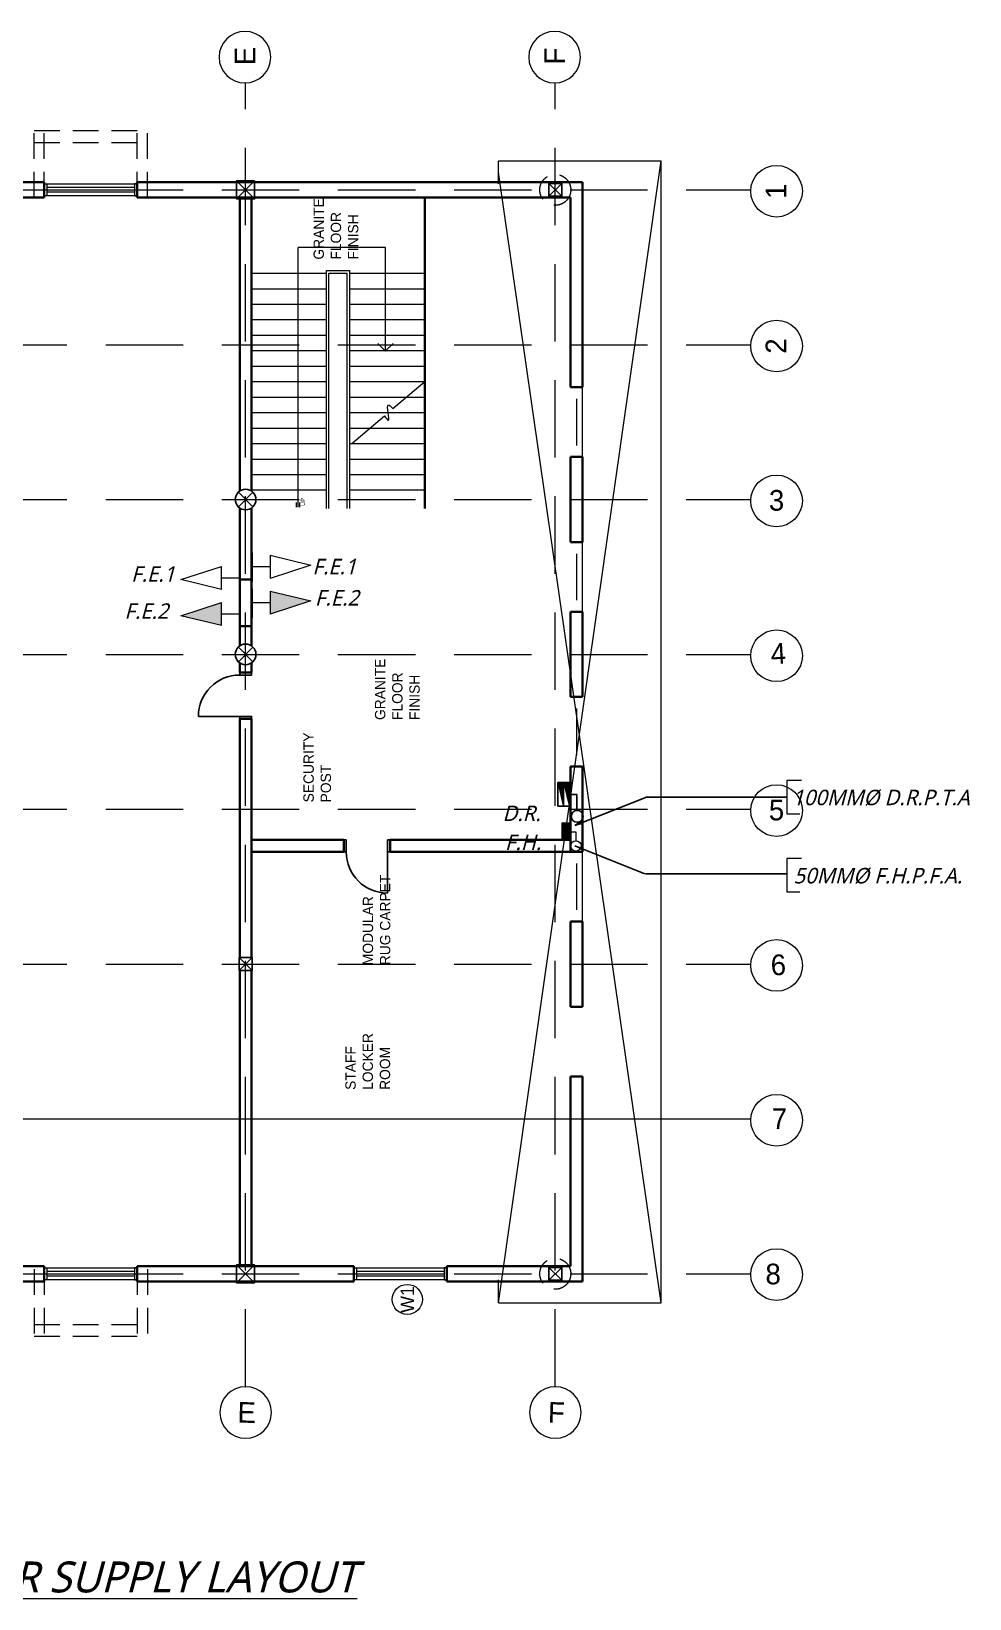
# Model space of a CAD drawing. Header units: millimetres. Extents: x -599088 to 175795, y -639251 to 31.
# Drawn here: x -273387 to -255207, y -316227 to -285862 of the extents above; entities that cross this region are included whole.
import ezdxf
from ezdxf.enums import TextEntityAlignment as Align

# ---------------------------------------------------------------- set-up
doc = ezdxf.new("R2010")
doc.units = ezdxf.units.MM
doc.header["$LTSCALE"] = 2
doc.header["$MEASUREMENT"] = 0
doc.linetypes.add('DASHED2', pattern=[0.375, 0.25, -0.125])
doc.layers.get('0').update_dxf_attribs({"lineweight": 5})
for name, color, linetype, lineweight in [('Dim', 8, 'Continuous', 13), ('Dim_int', 8, 'Continuous', 5), ('GRID', 8, 'Continuous', 5), ('gridlines', 8, 'DASHED2', 5), ('Handrails', 8, 'Continuous', 5), ('Hatch', 8, 'Continuous', 5), ('LAYER1', 8, 'Continuous', 5), ('Layer2', 8, 'Continuous', 25), ('Layer4', 8, 'Continuous', 5), ('text', 8, 'Continuous', 5), ('TEXT3', 8, 'Continuous', 5), ('WALLS', 8, 'Continuous', 35), ('WIN-DOOR', 8, 'Continuous', 13), ('win_doors', 8, 'Continuous', 13), ('WINDOWS_DOORS', 8, 'Continuous', 5)]:
    doc.layers.add(name, color=color, linetype=linetype, lineweight=lineweight)
doc.layers.add('DOORS', color=8, linetype='Continuous')
doc.layers.get('Dim').off()
doc.styles.add('LUCY', font='')
doc.styles.add('STYLUS', font='stylu.ttf')
doc.styles.get('LUCY').set_extended_font_data('Lucida Sans', italic=True)
pattern_1 = [(45, (-6039.71868, 0), (-0.08838834765, 0.08838834765), [])]

# ---------------------------------------------------------------- blocks, each defined once
blk = doc.blocks.new('Grid no')
at = {"layer": 'GRID'}
blk.add_circle((0, 500), 500, dxfattribs=at)
blk.add_attdef('GRNO', text='', height=400, dxfattribs=at).set_placement((0, 500), align=Align.MIDDLE_CENTER)
blk = doc.blocks.new('W1800')
at = {"layer": 'WIN-DOOR'}
for points in [[(0, 0), (230, 0), (230, -50), (0, -50)], [(0, -1800), (230, -1800), (230, -1750), (0, -1750)]]:
    blk.add_lwpolyline(points, close=True, dxfattribs=at)
at = {"layer": 'WINDOWS_DOORS'}
for p, q in [((0, -1800), (0, 0)), ((0, 0), (230, 0)), ((230, 0), (230, -1800)), ((69, -1750), (69, -50)), ((114, -50), (114, -1750)), ((161, -1750), (161, -50)), ((230, -1800), (0, -1800))]:
    blk.add_line(p, q, dxfattribs=at)
blk = doc.blocks.new('d900l')
at = {"linetype": 'ByBlock'}
blk.add_line((50, 230), (50, 1030), dxfattribs=at)
for points in [[(0, 0), (50, 0), (50, 230), (0, 230)], [(850, 0), (900, 0), (900, 230), (850, 230)]]:
    blk.add_lwpolyline(points, close=True, dxfattribs=at)
blk.add_arc((50, 230), 800, 0, 90, dxfattribs=at)
blk = doc.blocks.new('250 COLUMN')
at = {"layer": 'LAYER1'}
for p, q in [((125, 125), (-125, -125)), ((-125, 125), (125, -125))]:
    blk.add_line(p, q, dxfattribs=at)
at = {"layer": 'Layer2'}
for p, q in [((-125, 125), (125, 125)), ((-125, 125), (-125, -125)), ((125, 125), (125, -125)), ((-125, -125), (125, -125))]:
    blk.add_line(p, q, dxfattribs=at)

msp = doc.modelspace()

# ---------------------------------------------------------------- hatches: boundary and pattern name
at = {"layer": 'TEXT3'}
h = msp.add_hatch(dxfattribs=at)
h.set_pattern_fill('ANSI31', color=4, style=0)
h.set_pattern_definition(pattern_1)
h.paths.add_polyline_path([(-269705, -297376), (-270492, -297183), (-269705, -296927)])
h.paths.add_polyline_path([(-267975, -296897), (-268762, -297154), (-268762, -296705)])
at = {"layer": 'TEXT3', "lineweight": 25}
h = msp.add_hatch(dxfattribs=at)
h.set_pattern_fill('ANSI31', color=4, style=0)
h.set_pattern_definition(pattern_1)
edge = h.paths.add_edge_path()
edge.add_line((-263187, -300414), (-262961, -300414))
edge.add_line((-262961, -300875), (-262961, -300414))
edge.add_line((-263187, -300874), (-262961, -300874))
edge.add_line((-263078, -300414), (-263078, -300874))
at = {"layer": 'TEXT3'}
h = msp.add_hatch(dxfattribs=at)
h.set_pattern_fill('ANSI31', color=4, angle=180, style=0)
h.set_pattern_definition([(225, (-549953.07262, -595519.33813), (0.08838834765, -0.08838834765), [])])
h.paths.add_polyline_path([(-262963, -301518), (-262963, -301200), (-263111, -301200), (-263111, -301518)])

# ---------------------------------------------------------------- linework, layer by layer
at = {"layer": 'DOORS', "color": 1}
for p, q in [((-262856, -301251), (-261471, -300699)), ((-261460, -300697), (-258751, -300697)), ((-262856, -301251), (-262713, -301158)), ((-262856, -301642), (-261500, -302183)), ((-261489, -302185), (-258751, -302185))]:
    msp.add_line(p, q, dxfattribs=at)
msp.add_arc((-261460, -300727), 30, 90, 111.7279, dxfattribs=at)
for points in [[(-262856, -301251), (-262713, -301158), (-262687, -301220)], [(-262856, -301642), (-262688, -301673), (-262711, -301736)]]:
    msp.add_solid(points, dxfattribs=at)
at = {"layer": 'GRID', "color": 7}
msp.add_circle((-266103, -310430), 292, dxfattribs=at)
at = {"layer": 'gridlines', "ltscale": 3000}
for p, q in [((-269236, -312120), (-269236, -286862)), ((-263236, -312120), (-263236, -286862)), ((-296697, -288933), (-259449, -288933)), ((-296697, -291933), (-259449, -291933)), ((-296697, -294933), (-259449, -294933)), ((-296697, -297933), (-259449, -297933)), ((-296697, -300933), (-259449, -300933)), ((-296697, -303933), (-259449, -303933)), ((-296697, -309933), (-259449, -309933))]:
    msp.add_line(p, q, dxfattribs=at)
at = {"layer": 'Handrails'}
for p, q in [((-267671, -295108), (-267671, -290498)), ((-267671, -290498), (-267216, -290498)), ((-267621, -295108), (-267621, -290548)), ((-267621, -290548), (-267266, -290548)), ((-267266, -295108), (-267266, -290548)), ((-267216, -292348), (-267216, -290498)), ((-267216, -295108), (-267216, -292348)), ((-266381, -293172), (-265766, -292648)), ((-267176, -293848), (-266545, -293312))]:
    msp.add_line(p, q, dxfattribs=at)
msp.add_spline([(-266545, -293312), (-266471, -293399), (-266471, -293097), (-266381, -293172)], degree=3, dxfattribs=at)
at = {"layer": 'Hatch'}
for p, q in [((-266528, -290051), (-268218, -290051)), ((-268218, -295079), (-268218, -290051)), ((-266528, -292061), (-266528, -290051)), ((-266526, -292061), (-266676, -291911)), ((-266530, -292061), (-266380, -291911)), ((-268248, -295079), (-268248, -294989)), ((-268188, -295079), (-268188, -294989))]:
    msp.add_line(p, q, dxfattribs=at)
at = {"layer": 'LAYER1'}
for p, q in [((-264336, -288368), (-261186, -288368)), ((-264336, -288818), (-264336, -288368)), ((-264336, -310498), (-261186, -288368)), ((-261186, -310498), (-261186, -288368)), ((-269411, -288758), (-269061, -289108)), ((-269061, -288758), (-269411, -289108)), ((-261186, -310498), (-264336, -288593)), ((-269121, -290548), (-267671, -290548)), ((-267216, -290548), (-265766, -290548)), ((-269121, -290848), (-267671, -290848)), ((-267216, -290848), (-265766, -290848)), ((-269121, -291148), (-267671, -291148)), ((-267216, -291148), (-265766, -291148)), ((-269121, -291448), (-267671, -291448)), ((-267216, -291448), (-265766, -291448)), ((-269121, -291748), (-267671, -291748)), ((-267216, -291748), (-265766, -291748)), ((-269121, -292048), (-267671, -292048)), ((-267216, -292048), (-265766, -292048)), ((-269121, -292348), (-267671, -292348)), ((-267216, -292348), (-265766, -292348)), ((-269121, -292648), (-267671, -292648)), ((-267216, -292648), (-265766, -292648)), ((-269121, -292948), (-267671, -292948)), ((-267216, -292948), (-266118, -292948)), ((-266118, -292948), (-265766, -292948)), ((-269121, -293248), (-267671, -293248)), ((-267216, -293248), (-266475, -293248)), ((-266475, -293248), (-265766, -293248)), ((-269121, -293548), (-267671, -293548)), ((-267216, -293548), (-266823, -293548)), ((-266823, -293548), (-265766, -293548)), ((-269121, -293848), (-267671, -293848)), ((-267216, -293848), (-265766, -293848)), ((-269121, -294148), (-267671, -294148)), ((-267216, -294148), (-265766, -294148)), ((-262941, -295758), (-262941, -294108)), ((-269121, -294448), (-267671, -294448)), ((-267216, -294448), (-265766, -294448)), ((-269377, -294792), (-269094, -295074)), ((-269094, -294792), (-269377, -295074)), ((-269121, -294748), (-267671, -294748)), ((-267216, -294748), (-265766, -294748)), ((-262941, -298758), (-262941, -297108)), ((-269377, -297792), (-269094, -298074)), ((-269094, -297792), (-269377, -298074)), ((-262941, -301758), (-262941, -300108)), ((-262941, -304758), (-262941, -303108)), ((-269411, -309758), (-269061, -310108)), ((-269061, -309758), (-269411, -310108)), ((-264336, -310498), (-264336, -310048)), ((-264336, -310498), (-261186, -310498))]:
    msp.add_line(p, q, dxfattribs=at)
at = {"layer": 'Layer2'}
for points in [[(-269061, -288758), (-269061, -289108), (-269411, -289108), (-269411, -288758)], [(-269061, -309758), (-269061, -310108), (-269411, -310108), (-269411, -309758)]]:
    msp.add_lwpolyline(points, close=True, dxfattribs=at)
for centre in [(-269236, -294933), (-269236, -297933)]:
    msp.add_circle(centre, 200, dxfattribs=at)
at = {"layer": 'Layer4', "linetype": 'DASHED2', "ltscale": 1000}
for p, q in [((-273336, -287783), (-271136, -287783)), ((-273336, -289083), (-273336, -287783)), ((-273136, -289083), (-273136, -287783)), ((-271336, -289083), (-271336, -287783)), ((-271136, -289083), (-271136, -287783)), ((-273336, -288013), (-271136, -288013)), ((-273336, -309843), (-273336, -311143)), ((-273136, -309843), (-273136, -311143)), ((-271336, -309843), (-271336, -311143)), ((-271136, -309843), (-271136, -311143)), ((-273336, -310913), (-271136, -310913)), ((-273336, -311143), (-271136, -311143))]:
    msp.add_line(p, q, dxfattribs=at)
for centre in [(-263236, -288933), (-263236, -309933)]:
    msp.add_circle(centre, 300, dxfattribs=at)
at = {"layer": 'TEXT3', "color": 4}
for p, q in [((-269111, -295963), (-269111, -296523)), ((-268758, -296011), (-268758, -296460)), ((-268758, -296011), (-267970, -296203)), ((-270492, -296485), (-269705, -296229)), ((-269705, -296678), (-269705, -296229)), ((-269351, -296725), (-269351, -296165)), ((-269111, -296231), (-268758, -296231)), ((-267970, -296203), (-268758, -296460)), ((-269705, -296678), (-270492, -296485)), ((-269351, -296458), (-269705, -296458)), ((-269111, -296662), (-269111, -297222)), ((-270492, -297183), (-269705, -296927)), ((-269705, -297376), (-269705, -296927)), ((-269351, -297424), (-269351, -296864)), ((-269111, -296929), (-268758, -296929)), ((-268762, -296705), (-268762, -297154)), ((-268762, -296705), (-267975, -296897)), ((-267975, -296897), (-268762, -297154)), ((-269705, -297376), (-270492, -297183)), ((-269351, -297156), (-269705, -297156)), ((-262963, -301200), (-263111, -301200)), ((-262963, -301518), (-262963, -301200)), ((-262831, -301374), (-263073, -301374)), ((-262831, -301547), (-262831, -301374))]:
    msp.add_line(p, q, dxfattribs=at)
at = {"layer": 'TEXT3', "color": 4, "lineweight": 25}
for p, q in [((-263078, -300414), (-263078, -300874)), ((-262961, -300647), (-262819, -300647)), ((-262819, -300647), (-262819, -300938))]:
    msp.add_line(p, q, dxfattribs=at)
at = {"layer": 'TEXT3', "color": 1}
for p, q in [((-258463, -300373), (-258751, -300373)), ((-258751, -300373), (-258751, -301021)), ((-258751, -301021), (-258497, -301021)), ((-258463, -301889), (-258751, -301889)), ((-258751, -301889), (-258751, -302536)), ((-258751, -302536), (-258497, -302536))]:
    msp.add_line(p, q, dxfattribs=at)
at = {"layer": 'TEXT3', "color": 4}
msp.add_circle((-262835, -301644), 100, dxfattribs=at)
at = {"layer": 'WALLS'}
for p, q in [((-277336, -288783), (-273136, -288783)), ((-273136, -289083), (-273136, -288783)), ((-271336, -289083), (-271336, -288783)), ((-271336, -288783), (-264336, -288783)), ((-264336, -288783), (-262711, -288783)), ((-262711, -288783), (-262711, -292758)), ((-277336, -289083), (-273136, -289083)), ((-271336, -289083), (-264336, -289083)), ((-269351, -294769), (-269351, -289108)), ((-269121, -294769), (-269121, -289108)), ((-269121, -294769), (-269121, -289108)), ((-265766, -295108), (-265766, -289083)), ((-264336, -289083), (-262941, -289083)), ((-262941, -289083), (-262941, -292758)), ((-262941, -292758), (-262711, -292758)), ((-262941, -294108), (-262711, -294108)), ((-262941, -294108), (-262941, -295758)), ((-262711, -294108), (-262711, -295758)), ((-269351, -297769), (-269351, -295097)), ((-269121, -295108), (-269121, -295097)), ((-269121, -297769), (-269121, -295097)), ((-269351, -296048), (-269351, -296483)), ((-269121, -296048), (-269121, -295818)), ((-269121, -296048), (-269121, -296483)), ((-262941, -295758), (-262711, -295758)), ((-269351, -296483), (-269121, -296483)), ((-262941, -297108), (-262711, -297108)), ((-262941, -297108), (-262941, -298758)), ((-262711, -297108), (-262711, -298758)), ((-269351, -297383), (-269121, -297383)), ((-269351, -297383), (-269351, -297769)), ((-269121, -297383), (-269121, -297769)), ((-269351, -298283), (-269351, -298097)), ((-269121, -298283), (-269121, -298097)), ((-269121, -298283), (-269351, -298283)), ((-262941, -298758), (-262711, -298758)), ((-269121, -299183), (-269351, -299183)), ((-269351, -303808), (-269351, -299183)), ((-269121, -303808), (-269121, -299183)), ((-262941, -300108), (-262711, -300108)), ((-262941, -300108), (-262941, -301758)), ((-262711, -300108), (-262711, -301758)), ((-269121, -301528), (-267336, -301528)), ((-269121, -301758), (-267336, -301758)), ((-267336, -301528), (-267336, -301758)), ((-266436, -301528), (-266436, -301758)), ((-266436, -301528), (-262941, -301528)), ((-266296, -301758), (-266436, -301758)), ((-266436, -301758), (-262941, -301758)), ((-262941, -301758), (-262711, -301758)), ((-262941, -303108), (-262711, -303108)), ((-262941, -303108), (-262941, -304758)), ((-262711, -303108), (-262711, -304758)), ((-269351, -309758), (-269351, -304058)), ((-269121, -309758), (-269121, -304058)), ((-262941, -304758), (-262711, -304758)), ((-262941, -306108), (-262711, -306108)), ((-262941, -306108), (-262941, -309783)), ((-262711, -306108), (-262711, -310083)), ((-277336, -309783), (-273136, -309783)), ((-273136, -310083), (-273136, -309783)), ((-271336, -310083), (-271336, -309783)), ((-271336, -309783), (-267136, -309783)), ((-267136, -310083), (-267136, -309783)), ((-265336, -310083), (-265336, -309783)), ((-265336, -309783), (-264336, -309783)), ((-264336, -309783), (-262941, -309783)), ((-277336, -310083), (-273136, -310083)), ((-271336, -310083), (-267136, -310083)), ((-265336, -310083), (-264336, -310083)), ((-264336, -310083), (-262711, -310083))]:
    msp.add_line(p, q, dxfattribs=at)
at = {"layer": 'WALLS', "linetype": 'DASHED2', "lineweight": 18, "ltscale": 200000}
for p, q in [((-262826, -292983), (-262826, -293883)), ((-262711, -294108), (-262711, -292758)), ((-262826, -295983), (-262826, -296883)), ((-262711, -297108), (-262711, -295758)), ((-262826, -298983), (-262826, -299883)), ((-262711, -303108), (-262711, -301758)), ((-262826, -301983), (-262826, -302883))]:
    msp.add_line(p, q, dxfattribs=at)
at = {"layer": 'WALLS', "color": 4, "lineweight": 25}
for p, q in [((-263187, -300875), (-263187, -300414)), ((-263187, -300414), (-262961, -300414)), ((-262961, -300875), (-262961, -300414)), ((-263187, -300874), (-262961, -300874))]:
    msp.add_line(p, q, dxfattribs=at)
msp.add_circle((-262812, -301071), 115, dxfattribs=at)
at = {"layer": 'win_doors'}
msp.add_line((-296697, -306933), (-259449, -306933), dxfattribs=at)

# ---------------------------------------------------------------- block references
at = {"layer": 'Dim', "rotation": 89.99999999999999}
for p in [(-263236, -288933), (-269236, -303933), (-263236, -309933)]:
    msp.add_blockref('250 COLUMN', p, dxfattribs=at)
at = {"layer": 'Hatch'}
ref = msp.add_blockref('Grid no', (-268749, -286362), dxfattribs=dict(at, xscale=-1, rotation=89.99999999999999))
ref.add_attrib('GRNO', 'E', dxfattribs={"layer": 'GRID', "height": 400, "rotation": 90, "style": 'STYLUS'}).set_placement((-269249, -286340), align=Align.MIDDLE_CENTER)
ref = msp.add_blockref('Grid no', (-262749, -286362), dxfattribs=dict(at, xscale=-1, rotation=89.99999999999999))
ref.add_attrib('GRNO', 'F', dxfattribs={"layer": 'GRID', "height": 400, "rotation": 90, "style": 'STYLUS'}).set_placement((-263249, -286340), align=Align.MIDDLE_CENTER)
ref = msp.add_blockref('Grid no', (-259449, -288959), dxfattribs=dict(at, rotation=270))
ref.add_attrib('GRNO', '1', dxfattribs={"layer": 'GRID', "height": 400, "rotation": 90, "style": 'STYLUS'}).set_placement((-258960, -288959), align=Align.MIDDLE_CENTER)
ref = msp.add_blockref('Grid no', (-259449, -291959), dxfattribs=dict(at, rotation=270))
ref.add_attrib('GRNO', '2', dxfattribs={"layer": 'GRID', "height": 400, "rotation": 90, "style": 'STYLUS'}).set_placement((-258960, -291959), align=Align.MIDDLE_CENTER)
ref = msp.add_blockref('Grid no', (-258945, -294459), dxfattribs=dict(at, rotation=179.5122438125937))
ref.add_attrib('GRNO', '3', dxfattribs={"layer": 'GRID', "height": 400, "rotation": 359.5122, "style": 'STYLUS'}).set_placement((-258949, -294948), align=Align.MIDDLE_CENTER)
ref = msp.add_blockref('Grid no', (-258973, -297460), dxfattribs=dict(at, rotation=182.7961768230423))
ref.add_attrib('GRNO', '4', dxfattribs={"layer": 'GRID', "height": 400, "rotation": 2.7962, "style": 'STYLUS'}).set_placement((-258915, -297915), align=Align.MIDDLE_CENTER)
ref = msp.add_blockref('Grid no', (-258941, -300459), dxfattribs=dict(at, rotation=179.1313383835235))
ref.add_attrib('GRNO', '5', dxfattribs={"layer": 'GRID', "height": 400, "rotation": 359.1313, "style": 'STYLUS'}).set_placement((-258949, -300948), align=Align.MIDDLE_CENTER)
ref = msp.add_blockref('Grid no', (-258957, -303459), dxfattribs=dict(at, rotation=180.9678022688126))
ref.add_attrib('GRNO', '6', dxfattribs={"layer": 'GRID', "height": 400, "rotation": 0.9678, "style": 'STYLUS'}).set_placement((-258914, -303947), align=Align.MIDDLE_CENTER)
ref = msp.add_blockref('Grid no', (-258952, -306459), dxfattribs=dict(at, rotation=180.362097845325))
ref.add_attrib('GRNO', '7', dxfattribs={"layer": 'GRID', "height": 400, "rotation": 0.3621, "style": 'STYLUS'}).set_placement((-258892, -306927), align=Align.MIDDLE_CENTER)
ref = msp.add_blockref('Grid no', (-258953, -309448), dxfattribs=dict(at, rotation=180.4146597695971))
ref.add_attrib('GRNO', '8', dxfattribs={"layer": 'GRID', "height": 400, "rotation": 0.4147, "style": 'STYLUS'}).set_placement((-259015, -309937), align=Align.MIDDLE_CENTER)
ref = msp.add_blockref('Grid no', (-269246, -313120), dxfattribs=dict(at, xscale=-1, rotation=358.7925767875972))
ref.add_attrib('GRNO', 'E', dxfattribs={"layer": 'GRID', "height": 400, "rotation": 358.7926, "style": 'STYLUS'}).set_placement((-269214, -312620), align=Align.MIDDLE_CENTER)
ref = msp.add_blockref('Grid no', (-263251, -313120), dxfattribs=dict(at, xscale=-1, rotation=358.2057149189623))
ref.add_attrib('GRNO', 'F', dxfattribs={"layer": 'GRID', "height": 400, "rotation": 358.2057, "style": 'STYLUS'}).set_placement((-263214, -312621), align=Align.MIDDLE_CENTER)
at = {"layer": 'Layer2'}
for p, rotation in [((-269121, -299183), 89.99999999999999), ((-266436, -301528), 180)]:
    msp.add_blockref('d900l', p, dxfattribs=dict(at, rotation=rotation))
at = {"layer": 'win_doors', "rotation": 89.99999999999999}
for p in [(-273136, -289048), (-273136, -310048), (-267136, -310048)]:
    msp.add_blockref('W1800', p, dxfattribs=at)

# ---------------------------------------------------------------- texts
at = {"layer": 'Dim_int', "color": 7, "style": 'STYLUS'}
msp.add_attdef('W1', text='', height=260, rotation=90, dxfattribs=at).set_placement((-266103, -310430), align=Align.MIDDLE_CENTER)
at = {"layer": 'text', "char_height": 200, "width": 1801, "attachment_point": 7, "rotation": 90, "style": 'STYLUS'}
for s, insert in [('GRANITE FLOOR FINISH', (-267050, -290284)), ('GRANITE FLOOR FINISH', (-265860, -299204)), ('SECURITY POST', (-267579, -300800)), ('MODULAR RUG CARPET', (-266430, -303954)), ('STAFF LOCKER ROOM', (-266433, -306370))]:
    msp.add_mtext(s, dxfattribs=dict(at, insert=insert))
at = {"layer": 'text', "insert": (-268167, -295056), "char_height": 80, "width": 68, "attachment_point": 1, "rotation": 90}
msp.add_mtext('{\\fStylus BT|b0|i0|c0|p34;UP}', dxfattribs=at)
at = {"layer": 'TEXT3', "color": 1, "style": 'LUCY'}
msp.add_text('%%uPENT HOUSEFLOOR WATER SUPPLY LAYOUT', height=600, dxfattribs=at).set_placement((-283316, -316107))
at = {"layer": 'TEXT3', "color": 1, "char_height": 300, "width": 15498, "attachment_point": 1, "style": 'LUCY'}
for s, insert in [('F.E.1', (-271455, -296224)), ('F.E.1', (-267942, -296081)), ('F.E.2', (-271585, -296944)), ('F.E.2', (-267894, -296687)), ('100MM%%c D.R.P.T.A', (-258644, -300555)), ('D.R.', (-264259, -300862)), ('F.H.', (-264212, -301423)), ('50MM%%c F.H.P.F.A.', (-258620, -302070))]:
    msp.add_mtext(s, dxfattribs=dict(at, insert=insert))

doc.saveas('drawing.dxf')
